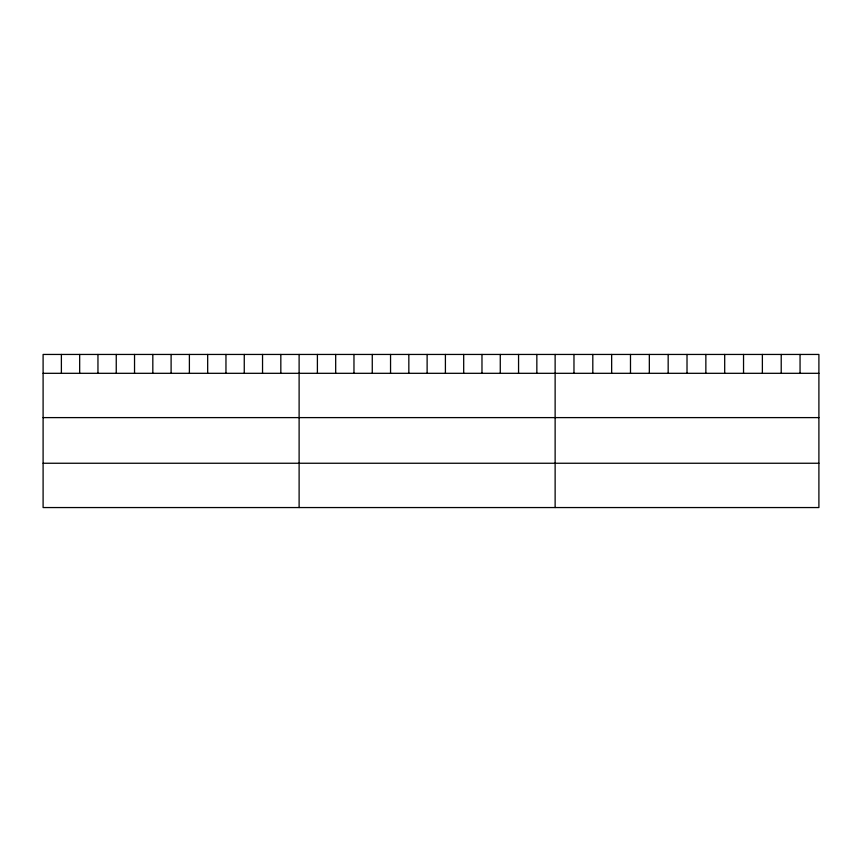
<?xml version="1.0" encoding="UTF-8"?>
<svg xmlns="http://www.w3.org/2000/svg" width="862" height="862" viewBox="0 0 862 862"><rect width="100%" height="100%" fill="white"/><g stroke="black" fill="none" stroke-linecap="round" stroke-linejoin="round"><path stroke-width="1.29" d="M818.9 373.311L818.9 507.556L43.1 507.556L43.1 354.444L818.9 354.444L818.9 373.311L43.1 373.311M43.1 417.607L818.9 417.607M43.1 463.25L818.9 463.25M800.055 354.444L800.055 373.311M781.22 354.444L781.22 373.311M762.374 354.444L762.374 373.311M743.54 354.444L743.54 373.311M724.694 354.444L724.694 373.311M705.859 354.444L705.859 373.311M687.014 354.444L687.014 373.311M668.169 354.444L668.169 373.311M649.334 354.444L649.334 373.311M630.488 354.444L630.488 373.311M611.654 354.444L611.654 373.311M592.808 354.444L592.808 373.311M573.973 354.444L573.973 373.311M555.128 354.444L555.128 507.556M536.843 354.444L536.843 373.311M518.558 354.444L518.558 373.311M500.272 354.444L500.272 373.311M481.977 354.444L481.977 373.311M463.691 354.444L463.691 373.311M445.406 354.444L445.406 373.311M427.121 354.444L427.121 373.311M408.836 354.444L408.836 373.311M390.551 354.444L390.551 373.311M372.265 354.444L372.265 373.311M353.97 354.444L353.97 373.311M335.684 354.444L335.684 373.311M317.399 354.444L317.399 373.311M299.114 354.444L299.114 507.556M280.829 354.444L280.829 373.311M262.544 354.444L262.544 373.311M244.258 354.444L244.258 373.311M225.963 354.444L225.963 373.311M207.677 354.444L207.677 373.311M189.392 354.444L189.392 373.311M171.107 354.444L171.107 373.311M152.822 354.444L152.822 373.311M134.537 354.444L134.537 373.311M116.251 354.444L116.251 373.311M97.956 354.444L97.956 373.311M79.67 354.444L79.67 373.311M61.385 354.444L61.385 373.311"/></g></svg>
